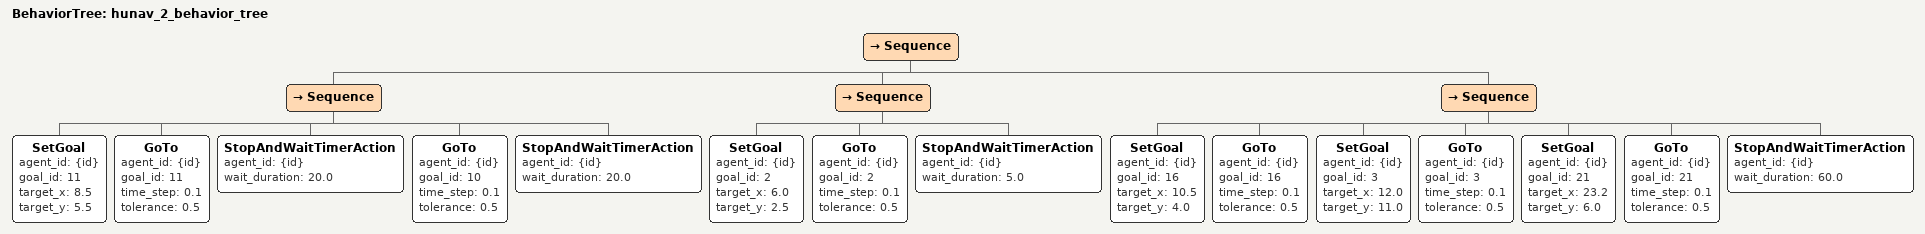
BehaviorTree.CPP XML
<?xml version='1.0' encoding='UTF-8'?>
<root main_tree_to_execute="hunav_2_behavior_tree" BTCPP_format="4">
    <include ros_pkg="arena_simulation_setup" path="configs/hunav/behavior_trees/BTRegularNav.xml" />
    <BehaviorTree ID="hunav_2_behavior_tree">
        <Sequence>
            <Sequence>
                <SetGoal agent_id="{id}" goal_id="11" target_x="8.5" target_y="5.5" />
                <GoTo agent_id="{id}" goal_id="11" time_step="0.1" tolerance="0.5" />
                <StopAndWaitTimerAction agent_id="{id}" wait_duration="20.0" />
                <GoTo agent_id="{id}" goal_id="10" time_step="0.1" tolerance="0.5" />
                <StopAndWaitTimerAction agent_id="{id}" wait_duration="20.0" />
            </Sequence>
            <Sequence>
                <SetGoal agent_id="{id}" goal_id="2" target_x="6.0" target_y="2.5" />
                <GoTo agent_id="{id}" goal_id="2" time_step="0.1" tolerance="0.5" />
                <StopAndWaitTimerAction agent_id="{id}" wait_duration="5.0" />
            </Sequence>
            <Sequence>
                <SetGoal agent_id="{id}" goal_id="16" target_x="10.5" target_y="4.0" />
                <GoTo agent_id="{id}" goal_id="16" time_step="0.1" tolerance="0.5" />
                <SetGoal agent_id="{id}" goal_id="3" target_x="12.0" target_y="11.0" />
                <GoTo agent_id="{id}" goal_id="3" time_step="0.1" tolerance="0.5" />
                <SetGoal agent_id="{id}" goal_id="21" target_x="23.2" target_y="6.0" />
                <GoTo agent_id="{id}" goal_id="21" time_step="0.1" tolerance="0.5" />
                <StopAndWaitTimerAction agent_id="{id}" wait_duration="60.0" />
            </Sequence>
        </Sequence>
    </BehaviorTree>
</root>
